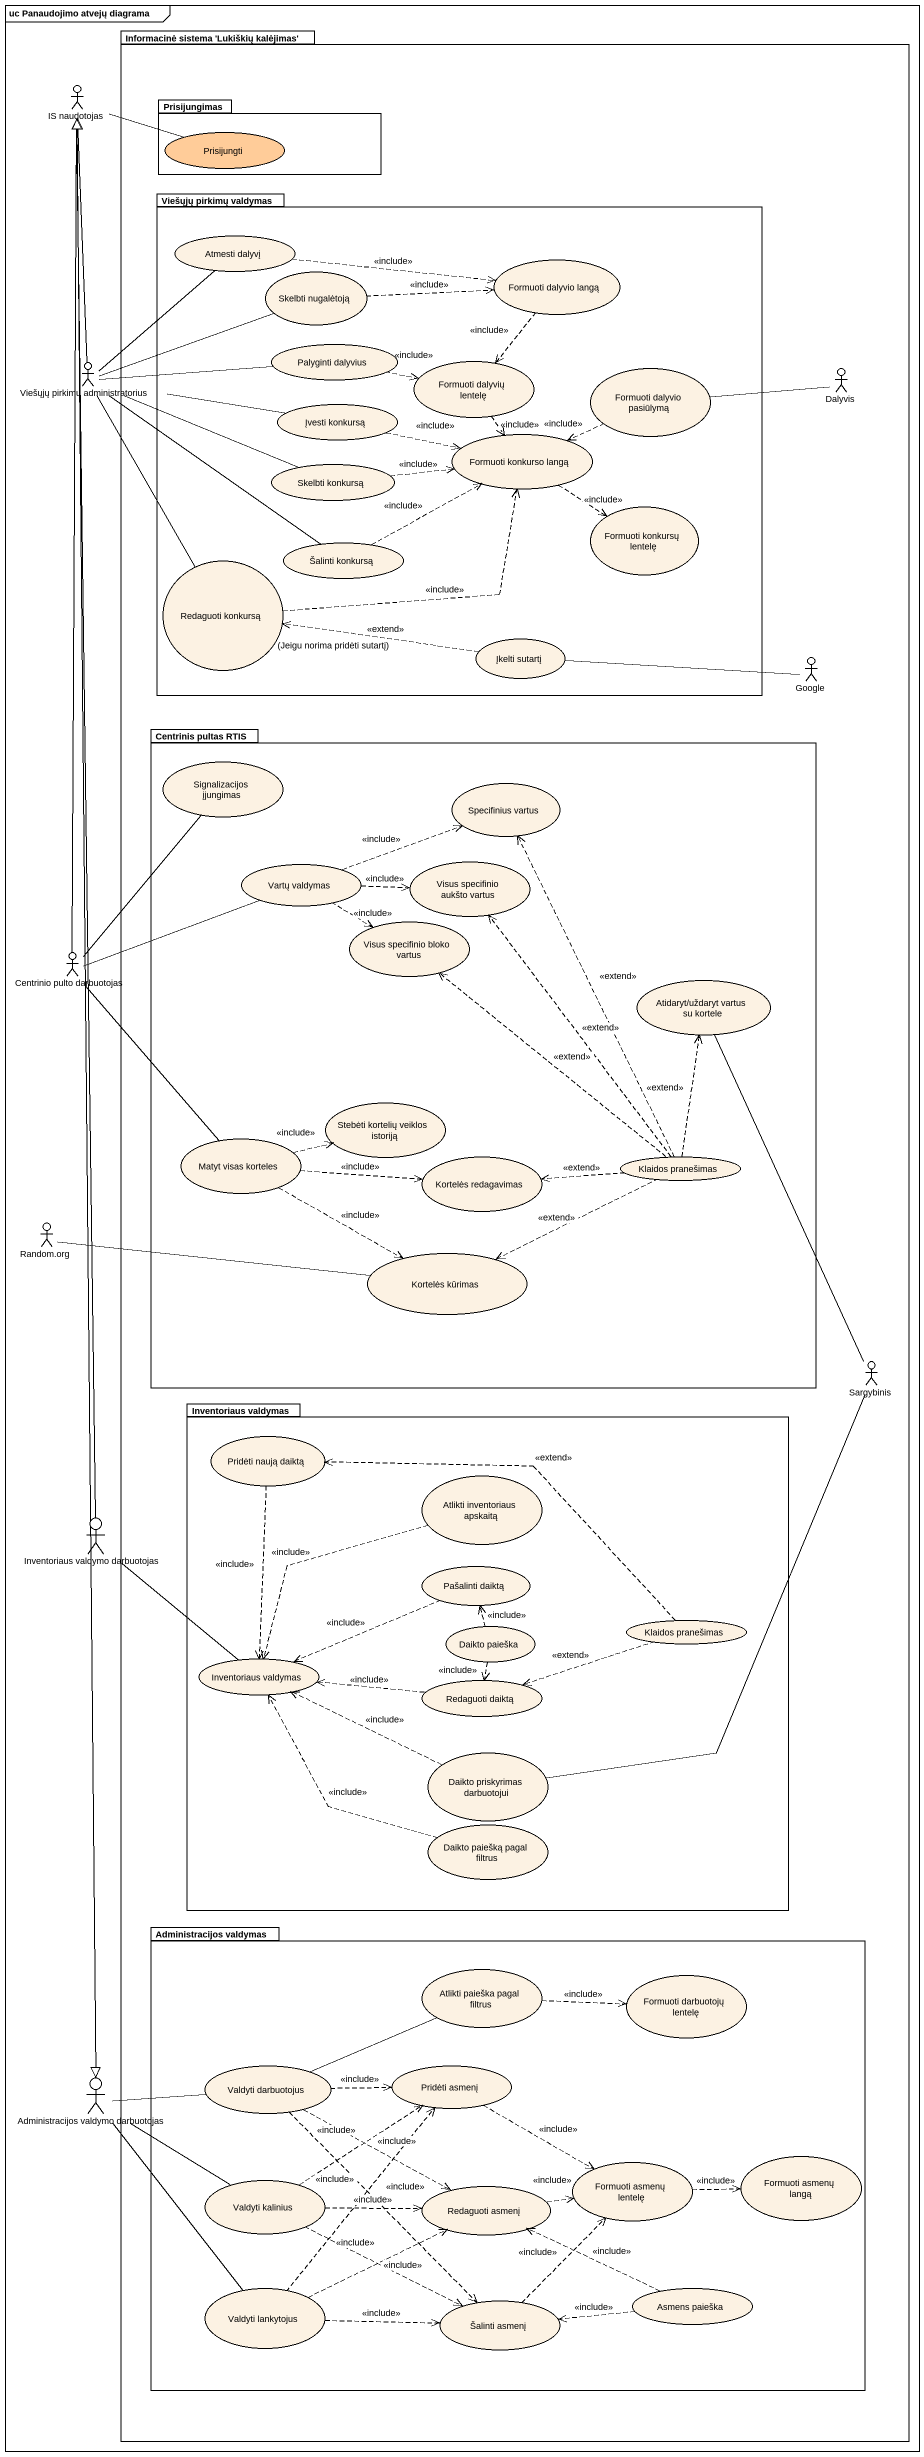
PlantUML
@startuml
mainframe uc Panaudojimo atvejų diagrama
package "Informacinė sistema 'Lukiškių kalėjimas'" as Informacinė_sistema {
  package Prisijungimas {
    usecase Prisijungti #FFCC99
  }
  package "Viešųjų pirkimų valdymas" as Viešųjų_pirkimų_valdymas {
    usecase "Atmesti dalyvį" as Atmesti_dalyvį
    usecase "Skelbti nugalėtoją" as Skelbti_nugalėtoją
    usecase "Formuoti dalyvio langą" as Formuoti_dalyvio_langą
    usecase "Palyginti dalyvius" as Palyginti_dalyvius
    usecase "Formuoti dalyvių lentelę" as Formuoti_dalyvių_lentelę
    usecase "Formuoti dalyvio pasiūlymą" as Formuoti_dalyvio_pasiūlymą
    usecase "Įvesti konkursą" as Įvesti_konkursą
    usecase "Formuoti konkurso langą" as Formuoti_konkurso_langą
    usecase "Skelbti konkursą" as Skelbti_konkursą
    usecase "Formuoti konkursų lentelę" as Formuoti_konkursų_lentelę
    usecase "Šalinti konkursą" as Šalinti_konkursą
    usecase "Redaguoti konkursą" as Redaguoti_konkursą
    usecase "Įkelti sutartį" as Įkelti_sutartį
  }
  actor Dalyvis
  actor Google
  package "Centrinis pultas RTIS" as Centrinis_pultas_RTIS {
    usecase "Signalizacijos įjungimas" as Signalizacijos_įjungimas
    usecase "Specifinius vartus" as Specifinius_vartus
    usecase "Vartų valdymas" as Vartų_valdymas
    usecase "Visus specifinio aukšto vartus" as Visus_specifinio_aukšto
    usecase "Visus specifinio bloko vartus" as Visus_specifinio_bloko
    usecase "Atidaryt/uždaryt vartus su kortele" as Atidaryt_uždaryt_vartus_su
    usecase "Stebėti kortelių veiklos istoriją" as Stebėti_kortelių_veiklos
    usecase "Matyt visas korteles" as Matyt_visas_korteles
    usecase "Kortelės redagavimas" as Kortelės_redagavimas
    usecase "Klaidos pranešimas" as Klaidos_pranešimas
    usecase "Kortelės kūrimas" as Kortelės_kūrimas
  }
  actor Sargybinis
  package "Inventoriaus valdymas" as Inventoriaus_valdymas {
    usecase "Pridėti naują daiktą" as Pridėti_naują_daiktą
    usecase "Atlikti inventoriaus apskaitą" as Atlikti_inventoriaus
    usecase "Pašalinti daiktą" as Pašalinti_daiktą
    usecase "Daikto paieška" as Daikto_paieška
    usecase "Klaidos pranešimas" as Klaidos_pranešimas_2
    usecase "Inventoriaus valdymas" as Inventoriaus_valdymas_2
    usecase "Redaguoti daiktą" as Redaguoti_daiktą
    usecase "Daikto priskyrimas darbuotojui" as Daikto_priskyrimas
    usecase "Daikto paiešką pagal filtrus" as Daikto_paiešką_pagal_filtrus
  }
  package "Administracijos valdymas" as Administracijos_valdymas {
    usecase "Atlikti paieška pagal filtrus" as Atlikti_paieška_pagal
    usecase "Formuoti darbuotojų lentelę" as Formuoti_darbuotojų_lentelę
    usecase "Valdyti darbuotojus" as Valdyti_darbuotojus
    usecase "Pridėti asmenį" as Pridėti_asmenį
    usecase "Valdyti kalinius" as Valdyti_kalinius
    usecase "Formuoti asmenų lentelę" as Formuoti_asmenų_lentelę
    usecase "Formuoti asmenų langą" as Formuoti_asmenų_langą
    usecase "Redaguoti asmenį" as Redaguoti_asmenį
    usecase "Valdyti lankytojus" as Valdyti_lankytojus
    usecase "Asmens paieška" as Asmens_paieška
    usecase "Šalinti asmenį" as Šalinti_asmenį
  }
}
actor "IS naudotojas" as IS_naudotojas
actor "Viešųjų pirkimų administratorius" as Viešųjų_pirkimų
actor "Centrinio pulto darbuotojas" as Centrinio_pulto_darbuotojas
actor "Random.org" as Random_org
actor "Inventoriaus valdymo darbuotojas" as Inventoriaus_valdymo
actor "Administracijos valdymo darbuotojas" as Administracijos_valdymo
IS_naudotojas -right- Prisijungti
IS_naudotojas --|> Administracijos_valdymo
Atmesti_dalyvį .right.> Formuoti_dalyvio_langą : <<include>>
Skelbti_nugalėtoją .right.> Formuoti_dalyvio_langą : <<include>>
Formuoti_dalyvio_langą ..> Formuoti_dalyvių_lentelę : <<include>>
Viešųjų_pirkimų -up-|> IS_naudotojas
Viešųjų_pirkimų -up- Atmesti_dalyvį
Viešųjų_pirkimų -right- Skelbti_nugalėtoją
Viešųjų_pirkimų -right- Palyginti_dalyvius
Viešųjų_pirkimų -right- Įvesti_konkursą
Viešųjų_pirkimų -right- Skelbti_konkursą
Viešųjų_pirkimų -- Šalinti_konkursą
Viešųjų_pirkimų -- Redaguoti_konkursą
Palyginti_dalyvius .right.> Formuoti_dalyvių_lentelę : <<include>>
Formuoti_dalyvių_lentelę ..> Formuoti_konkurso_langą : <<include>>
Formuoti_dalyvio_pasiūlymą .left.> Formuoti_konkurso_langą : <<include>>
Dalyvis -left- Formuoti_dalyvio_pasiūlymą
Įvesti_konkursą .right.> Formuoti_konkurso_langą : <<include>>
Formuoti_konkurso_langą ..> Formuoti_konkursų_lentelę : <<include>>
Skelbti_konkursą .right.> Formuoti_konkurso_langą : <<include>>
Šalinti_konkursą .right.> Formuoti_konkurso_langą : <<include>>
Redaguoti_konkursą .right.> Formuoti_konkurso_langą : <<include>>
Įkelti_sutartį .left.> Redaguoti_konkursą : <<extend>>\n(Jeigu norima pridėti sutartį)
Įkelti_sutartį -right- Google
Vartų_valdymas .right.> Specifinius_vartus : <<include>>
Vartų_valdymas .right.> Visus_specifinio_aukšto : <<include>>
Vartų_valdymas .right.> Visus_specifinio_bloko : <<include>>
Centrinio_pulto_darbuotojas -up-|> IS_naudotojas
Centrinio_pulto_darbuotojas -up- Signalizacijos_įjungimas
Centrinio_pulto_darbuotojas -right- Vartų_valdymas
Centrinio_pulto_darbuotojas -- Matyt_visas_korteles
Matyt_visas_korteles .right.> Stebėti_kortelių_veiklos : <<include>>
Matyt_visas_korteles .right.> Kortelės_redagavimas : <<include>>
Matyt_visas_korteles .right.> Kortelės_kūrimas : <<include>>
Klaidos_pranešimas .up.> Specifinius_vartus : <<extend>>
Klaidos_pranešimas .up.> Visus_specifinio_aukšto : <<extend>>
Klaidos_pranešimas .up.> Visus_specifinio_bloko : <<extend>>
Klaidos_pranešimas .up.> Atidaryt_uždaryt_vartus_su : <<extend>>
Klaidos_pranešimas .left.> Kortelės_redagavimas : <<extend>>
Klaidos_pranešimas .left.> Kortelės_kūrimas : <<extend>>
Random_org -right- Kortelės_kūrimas
Sargybinis -up- Atidaryt_uždaryt_vartus_su
Pridėti_naują_daiktą ..> Inventoriaus_valdymas_2 : <<include>>
Atlikti_inventoriaus ..> Inventoriaus_valdymas_2 : <<include>>
Inventoriaus_valdymo -up-|> IS_naudotojas
Inventoriaus_valdymo -- Inventoriaus_valdymas_2
Pašalinti_daiktą .left.> Inventoriaus_valdymas_2 : <<include>>
Daikto_paieška .up.> Pašalinti_daiktą : <<include>>
Daikto_paieška ..> Redaguoti_daiktą : <<include>>
Klaidos_pranešimas_2 .left.> Pridėti_naują_daiktą : <<extend>>
Klaidos_pranešimas_2 .left.> Redaguoti_daiktą : <<extend>>
Redaguoti_daiktą .left.> Inventoriaus_valdymas_2 : <<include>>
Daikto_priskyrimas -up- Sargybinis
Daikto_priskyrimas .left.> Inventoriaus_valdymas_2 : <<include>>
Daikto_paiešką_pagal_filtrus .up.> Inventoriaus_valdymas_2 : <<include>>
Atlikti_paieška_pagal .right.> Formuoti_darbuotojų_lentelę : <<include>>
Administracijos_valdymo -right- Valdyti_darbuotojus
Administracijos_valdymo -- Valdyti_kalinius
Administracijos_valdymo -- Valdyti_lankytojus
Valdyti_darbuotojus -right- Atlikti_paieška_pagal
Valdyti_darbuotojus .right.> Pridėti_asmenį : <<include>>
Valdyti_darbuotojus .right.> Redaguoti_asmenį : <<include>>
Valdyti_darbuotojus ..> Šalinti_asmenį : <<include>>
Pridėti_asmenį .right.> Formuoti_asmenų_lentelę : <<include>>
Valdyti_kalinius .up.> Pridėti_asmenį : <<include>>
Valdyti_kalinius .right.> Redaguoti_asmenį : <<include>>
Valdyti_kalinius .right.> Šalinti_asmenį : <<include>>
Formuoti_asmenų_lentelę .right.> Formuoti_asmenų_langą : <<include>>
Redaguoti_asmenį .right.> Formuoti_asmenų_lentelę : <<include>>
Valdyti_lankytojus .up.> Pridėti_asmenį : <<include>>
Valdyti_lankytojus .right.> Redaguoti_asmenį : <<include>>
Valdyti_lankytojus .right.> Šalinti_asmenį : <<include>>
Asmens_paieška .left.> Redaguoti_asmenį : <<include>>
Asmens_paieška .left.> Šalinti_asmenį : <<include>>
Šalinti_asmenį .up.> Formuoti_asmenų_lentelę : <<include>>
@enduml
